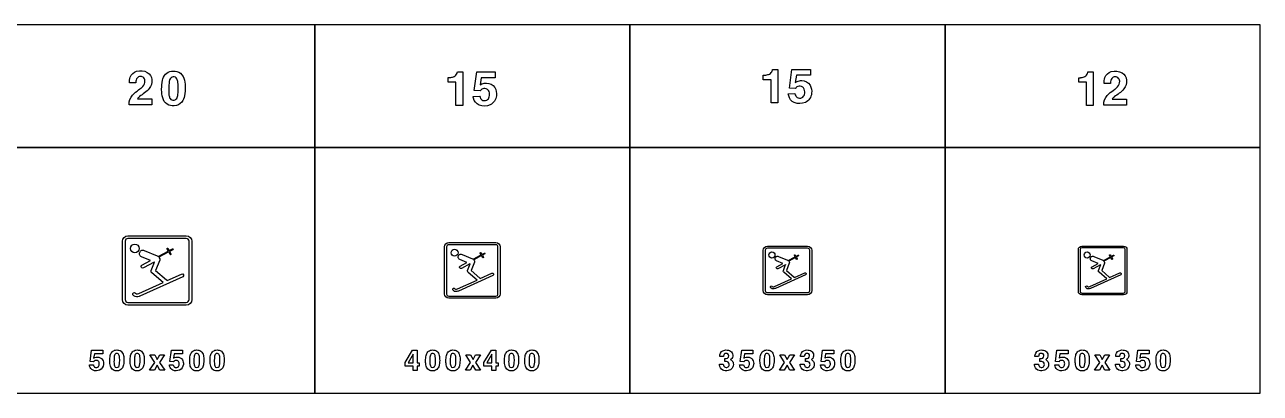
# Model space of a CAD drawing. Extents: x 0 to 18160, y 0 to 2655.
# Drawn here: x 9262 to 18160, y 0 to 2655 of the extents above; entities that cross this region are included whole.
import ezdxf

# ---------------------------------------------------------------- set-up
doc = ezdxf.new("R2010")
doc.units = 0
doc.header["$MEASUREMENT"] = 0

msp = doc.modelspace()

# ---------------------------------------------------------------- linework, layer by layer
for points in [[(9080, 1770), (11350, 1770), (11350, 2655), (9080, 2655)], [(11350, 1770), (13620, 1770), (13620, 2655), (11350, 2655)], [(13620, 1770), (15890, 1770), (15890, 2655), (13620, 2655)], [(15890, 1770), (18160, 1770), (18160, 2655), (15890, 2655)], [(9080, 0), (11350, 0), (11350, 1770), (9080, 1770)], [(11350, 0), (13620, 0), (13620, 1770), (11350, 1770)], [(13620, 0), (15890, 0), (15890, 1770), (13620, 1770)], [(15890, 0), (18160, 0), (18160, 1770), (15890, 1770)], [(10198.2, 221.797), (10163.1, 276.346), (10197.9, 276.346), (10216.2, 242.294), (10234.9, 276.346), (10269, 276.346), (10233.5, 222.318), (10270, 166.299), (10235.4, 166.299), (10215.6, 202.389), (10195.2, 166.299), (10161, 166.299)], [(12001, 222.096), (12055.2, 309.963), (12087.1, 309.963), (12087.1, 219.228), (12103.3, 219.228), (12103.3, 196.409), (12087.1, 196.409), (12087.1, 165.058), (12058.6, 165.058), (12058.6, 196.409), (12001, 196.409)], [(12058.6, 280.769), (12022.6, 219.228), (12058.6, 219.228)], [(12472.5, 221.797), (12437.4, 276.346), (12472.2, 276.346), (12490.5, 242.294), (12509.2, 276.346), (12543.3, 276.346), (12507.8, 222.318), (12544.3, 166.299), (12509.7, 166.299), (12489.9, 202.389), (12469.5, 166.299), (12435.3, 166.299)], [(12569, 222.114), (12623.3, 309.981), (12655.1, 309.981), (12655.1, 219.246), (12671.3, 219.246), (12671.3, 196.427), (12655.1, 196.427), (12655.1, 165.076), (12626.6, 165.076), (12626.6, 196.427), (12569, 196.427)], [(12626.6, 280.787), (12590.6, 219.246), (12626.6, 219.246)], [(14734.2, 221.783), (14699.1, 276.332), (14733.9, 276.332), (14752.1, 242.28), (14770.8, 276.333), (14805, 276.333), (14769.4, 222.304), (14806, 166.285), (14771.4, 166.285), (14751.6, 202.375), (14731.2, 166.285), (14697, 166.285)], [(17004.2, 221.783), (16969.1, 276.332), (17003.9, 276.332), (17022.1, 242.28), (17040.8, 276.333), (17075, 276.333), (17039.4, 222.304), (17076, 166.285), (17041.4, 166.285), (17021.6, 202.375), (17001.2, 166.285), (16967, 166.285)]]:
    msp.add_lwpolyline(points, close=True)
for points in [[(10012.9, 2078.85, -0.0640343), (10014.2, 2099.78, -0.161687), (10050, 2160.33, -0.0283718), (10091.8, 2192.71, 0.0545111), (10112.7, 2210.64, 0.192461), (10127.7, 2250.18, 0.234238), (10114.1, 2276.56, 0.196223), (10088.8, 2281.34, 0.252425), (10066.8, 2264.16, 0.0856617), (10062.7, 2247.14, 0.0202329), (10062, 2235.45), (10015.3, 2235.45, -0.0983795), (10021.4, 2276.76, -0.245047), (10067.6, 2319.89, -0.207102), (10144.5, 2311.55, -0.233443), (10177, 2259.22, -0.20961), (10158.8, 2195.04, -0.0785124), (10124.9, 2163.57, 0.0107372), (10089.1, 2137.78, 0.0665092), (10073.2, 2121.74), (10177.7, 2121.74), (10177.7, 2078.85)], [(10247.9, 2191.49, -0.0563084), (10253.9, 2254.33, -0.130301), (10276.1, 2298.12, -0.174843), (10317.9, 2319.53, -0.147552), (10371, 2312.9, -0.192146), (10407.8, 2269.73, -0.0833996), (10417.1, 2212.7, -0.0545507), (10412.1, 2141.92, -0.116773), (10393, 2097.85, -0.221099), (10338.1, 2070.16, -0.162564), (10286.7, 2082.68, -0.174743), (10255.4, 2128.1, -0.0640867), (10247.9, 2186.79)], [(12310.9, 2274.45), (12324.1, 2274.45, 0.0261527), (12330.1, 2275.12, 0.0824327), (12354.9, 2282.34, 0.211118), (12374.9, 2306.08, 0.0230957), (12377.6, 2315.99), (12415.7, 2315.99), (12415.7, 2074.01), (12367.1, 2074.01), (12367.1, 2241.03), (12310.9, 2241.03)], [(12491, 2139), (12538, 2140.78, 0.0452719), (12544.4, 2124.55, 0.0567733), (12549.1, 2117.67, 0.070207), (12553.5, 2114.2, 0.264984), (12589.6, 2112.3, 0.20748), (12607, 2135.41, 0.147389), (12605.8, 2173.44, 0.308532), (12576.4, 2194.85, 0.215743), (12546.7, 2184.62, 0.028781), (12541.3, 2178.38), (12498.7, 2180.39), (12516.5, 2315.07), (12650.5, 2315.07), (12650.5, 2273.2), (12550.1, 2273.2), (12541.1, 2221.19, -0.0211252), (12554.1, 2228.73, -0.121371), (12587.4, 2234.58, -0.244671), (12647.2, 2202.63, -0.173069), (12658.8, 2143.5, -0.256779), (12613.6, 2077.51, -0.199585), (12534, 2076.44, -0.245625), (12493.7, 2125.34, -0.0170062)], [(14580.9, 2291.94), (14594, 2291.94, 0.0261527), (14600.1, 2292.61, 0.0824327), (14624.9, 2299.84, 0.211118), (14644.9, 2323.58, 0.0230957), (14647.6, 2333.49), (14685.7, 2333.49), (14685.7, 2091.51), (14637.1, 2091.51), (14637.1, 2258.53), (14580.9, 2258.53)], [(14761, 2156.5), (14808, 2158.28, 0.0452719), (14814.4, 2142.04, 0.0567733), (14819.1, 2135.17, 0.070207), (14823.5, 2131.7, 0.264984), (14859.6, 2129.8, 0.20748), (14877, 2152.9, 0.147389), (14875.8, 2190.94, 0.308532), (14846.4, 2212.34, 0.215743), (14816.7, 2202.11, 0.028781), (14811.3, 2195.87), (14768.7, 2197.89), (14786.5, 2332.56), (14920.5, 2332.56), (14920.5, 2290.7), (14820.1, 2290.7), (14811.1, 2238.69, -0.0211252), (14824, 2246.23, -0.121371), (14857.4, 2252.08, -0.244671), (14917.2, 2220.12, -0.173069), (14928.7, 2161, -0.256779), (14883.6, 2095.01, -0.199585), (14804, 2093.94, -0.245625), (14763.7, 2142.83, -0.0170062)], [(16852.4, 2273.43), (16865.5, 2273.43, 0.0261527), (16871.5, 2274.1, 0.0824327), (16896.4, 2281.32, 0.211118), (16916.4, 2305.06, 0.0230957), (16919, 2314.97), (16957.1, 2314.97), (16957.1, 2072.99), (16908.5, 2072.99), (16908.5, 2240.01), (16852.4, 2240.01)], [(17032.5, 2075.98, -0.0640343), (17033.8, 2096.92, -0.161687), (17069.6, 2157.46, -0.0283718), (17111.4, 2189.85, 0.0545111), (17132.3, 2207.78, 0.192461), (17147.3, 2247.31, 0.234238), (17133.7, 2273.69, 0.196223), (17108.4, 2278.47, 0.252425), (17086.4, 2261.29, 0.0856617), (17082.3, 2244.27, 0.0202329), (17081.6, 2232.58), (17034.9, 2232.58, -0.0983795), (17041, 2273.89, -0.245047), (17087.1, 2317.02, -0.207102), (17164.1, 2308.69, -0.233443), (17196.6, 2256.36, -0.20961), (17178.4, 2192.18, -0.0785124), (17144.5, 2160.7, 0.0107372), (17108.7, 2134.91, 0.0665092), (17092.8, 2118.88), (17197.3, 2118.88), (17197.3, 2075.98)], [(10299.2, 2160.96, 0.0124589), (10299.8, 2154.64, 0.0668192), (10305.4, 2129.25, 0.615362), (10356.3, 2123.64, 0.0726881), (10361.7, 2136.67, 0.0588562), (10366.4, 2173.95, 0.0389037), (10364.8, 2240.94, 0.084671), (10358.2, 2264.28, 0.156013), (10346.8, 2276.44, 0.143208), (10331, 2279.4, 0.172584), (10315.3, 2273.2, 0.132565), (10305.3, 2257.64, 0.0498315), (10300.8, 2235.92, 0.0368731)], [(10005, 635, -0.414213), (9965, 675), (9965, 1095, -0.414213), (10005, 1135), (10425, 1135, -0.414213), (10465, 1095), (10465, 675, -0.414213), (10425, 635)], [(10005, 655), (10425, 655, 0.414213), (10445, 675), (10445, 1095, 0.414213), (10425, 1115), (10005, 1115, 0.414213), (9985, 1095), (9985, 675, 0.414213)], [(10023.9, 1043.88, -1), (10086.3, 1043.88, -1)], [(12315, 685, -0.414213), (12285, 715), (12285, 1055, -0.414213), (12315, 1085), (12655, 1085, -0.414213), (12685, 1055), (12685, 715, -0.414213), (12655, 685)], [(12315, 700), (12655, 700, 0.414213), (12670, 715), (12670, 1055, 0.414213), (12655, 1070), (12315, 1070, 0.414213), (12300, 1055), (12300, 715, 0.414213)], [(10286.7, 811.534), (10391.9, 859.146), (10400, 859.301), (10405.4, 853.7), (10406.1, 845.92), (10400.3, 839.937), (10090.8, 699.713, -0.0146165), (10088.1, 698.775), (10085.2, 697.721), (10075.8, 695.465), (10065.9, 694.929), (10056, 696.569), (10047.4, 701.317), (10040.4, 710.008), (10039.7, 718.461), (10045.2, 724.075), (10052.9, 725.064), (10058.7, 720.176), (10065, 716.132), (10074.1, 716.479), (10082.4, 719.048), (10257.7, 798.414), (10177.4, 867.622), (10173.4, 872.113), (10171.5, 878.014), (10173, 885.071), (10196.2, 944.342), (10194.5, 944.791), (10193.4, 944.021), (10117.3, 902.646), (10110.7, 900.978), (10105.2, 902.903), (10101.6, 907.266), (10100, 912.781), (10101.3, 918.426), (10106.2, 923.046), (10167.3, 956.401), (10103.2, 982.829), (10097.4, 986.038), (10093, 990.016), (10090, 994.761), (10088.3, 999.765), (10087.5, 1005.03), (10088.3, 1010.29), (10089.7, 1015.42), (10092.2, 1020.16), (10095.5, 1024.27), (10099.7, 1027.6), (10104.4, 1030.04), (10109.9, 1031.07), (10115.9, 1030.81), (10122.4, 1029.02), (10215.9, 990.399), (10219.5, 988.091), (10222.6, 985.574), (10295, 1024.74), (10286.4, 1040.91), (10286.4, 1044.55), (10290, 1046.53), (10293.3, 1044.43), (10301.8, 1028.42), (10325.5, 1041.2), (10329, 1041.2), (10331, 1037.58), (10329.1, 1034.45), (10305.5, 1021.63), (10314.9, 1004.03), (10314.9, 1000.52), (10311.2, 998.544), (10308.1, 1000.37), (10298.7, 1017.96), (10228.3, 979.889), (10231.1, 976.544), (10234.7, 968.077), (10233.9, 958.197), (10204.5, 883.787), (10283.1, 816.176)], [(12332.1, 1012.1, -1), (12382.1, 1012.1, -1)], [(12542.4, 826.227), (12626.5, 864.317), (12633, 864.441), (12637.3, 859.96), (12637.9, 853.736), (12633.2, 848.949), (12385.6, 736.771, -0.0146165), (12383.5, 736.02), (12381.2, 735.177), (12373.6, 733.372), (12365.7, 732.943), (12357.8, 734.255), (12350.9, 738.054), (12345.3, 745.007), (12344.8, 751.769), (12349.1, 756.26), (12355.3, 757.051), (12359.9, 753.14), (12365, 749.905), (12372.3, 750.183), (12378.9, 752.239), (12519.2, 815.731), (12454.9, 871.097), (12451.7, 874.69), (12450.2, 879.411), (12451.4, 885.057), (12470, 932.474), (12468.6, 932.832), (12467.7, 932.217), (12406.9, 899.117), (12401.6, 897.783), (12397.2, 899.323), (12394.3, 902.813), (12393, 907.225), (12394, 911.741), (12397.9, 915.437), (12446.8, 942.121), (12395.5, 963.264), (12390.9, 965.831), (12387.4, 969.012), (12385, 972.809), (12383.6, 976.812), (12383, 981.021), (12383.6, 985.228), (12384.7, 989.334), (12386.8, 993.131), (12389.4, 996.416), (12392.8, 999.083), (12396.6, 1001.03), (12401, 1001.86), (12405.7, 1001.65), (12410.9, 1000.21), (12485.7, 969.319), (12488.6, 967.473), (12491.1, 965.459), (12549, 996.79), (12542.1, 1009.73), (12542.1, 1012.64), (12545, 1014.22), (12547.6, 1012.54), (12554.5, 999.732), (12573.4, 1009.96), (12576.2, 1009.96), (12577.8, 1007.06), (12576.3, 1004.56), (12557.4, 994.306), (12564.9, 980.225), (12564.9, 977.418), (12562, 975.835), (12559.5, 977.298), (12551.9, 991.368), (12495.6, 960.911), (12497.9, 958.235), (12500.8, 951.461), (12500.1, 943.558), (12476.6, 884.03), (12539.5, 829.941)], [(14610, 710, -0.414213), (14580, 740), (14580, 1030, -0.414213), (14610, 1060), (14900, 1060, -0.414213), (14930, 1030), (14930, 740, -0.414213), (14900, 710)], [(14610, 725), (14900, 725, 0.414213), (14915, 740), (14915, 1030, 0.414213), (14900, 1045), (14610, 1045, 0.414213), (14595, 1030), (14595, 740, 0.414213)], [(14621.3, 996.216, -1), (14664.9, 996.216, -1)], [(14805.2, 833.574), (14878.8, 866.902), (14884.5, 867.011), (14888.3, 863.09), (14888.7, 857.644), (14884.7, 853.456), (14668.1, 755.299, -0.0146165), (14666.2, 754.642), (14664.2, 753.905), (14657.6, 752.326), (14650.6, 751.95), (14643.7, 753.098), (14637.6, 756.422), (14632.8, 762.506), (14632.3, 768.423), (14636.1, 772.353), (14641.5, 773.044), (14645.6, 769.623), (14650, 766.792), (14656.4, 767.036), (14662.2, 768.834), (14784.9, 824.39), (14728.6, 872.835), (14725.9, 875.979), (14724.6, 880.11), (14725.6, 885.05), (14741.8, 926.539), (14740.6, 926.853), (14739.9, 926.314), (14686.6, 897.352), (14682, 896.185), (14678.2, 897.532), (14675.6, 900.586), (14674.5, 904.447), (14675.4, 908.398), (14678.8, 911.632), (14721.6, 934.981), (14676.7, 953.481), (14672.7, 955.727), (14669.6, 958.511), (14667.5, 961.833), (14666.3, 965.335), (14665.7, 969.018), (14666.3, 972.7), (14667.3, 976.292), (14669, 979.614), (14671.3, 982.489), (14674.3, 984.823), (14677.6, 986.53), (14681.5, 987.248), (14685.6, 987.069), (14690.1, 985.812), (14755.6, 958.779), (14758.1, 957.163), (14760.3, 955.402), (14811, 982.816), (14805, 994.139), (14805, 996.686), (14807.5, 998.071), (14809.8, 996.6), (14815.8, 985.39), (14832.3, 994.343), (14834.8, 994.343), (14836.2, 991.803), (14834.9, 989.612), (14818.3, 980.642), (14824.9, 968.322), (14824.9, 965.866), (14822.4, 964.481), (14820.2, 965.761), (14813.6, 978.072), (14764.3, 951.422), (14766.3, 949.081), (14768.8, 943.154), (14768.2, 936.238), (14747.7, 884.151), (14802.7, 836.823)], [(16874, 710, -0.414213), (16850, 734), (16850, 1036, -0.414213), (16874, 1060), (17176, 1060, -0.414213), (17200, 1036), (17200, 734, -0.414213), (17176, 710)], [(16874, 722), (17176, 722, 0.414213), (17188, 734), (17188, 1036, 0.414213), (17176, 1048), (16874, 1048, 0.414213), (16862, 1036), (16862, 734, 0.414213)], [(16891.3, 996.216, -1), (16934.9, 996.216, -1)], [(17075.2, 833.574), (17148.8, 866.902), (17154.5, 867.011), (17158.3, 863.09), (17158.7, 857.644), (17154.7, 853.456), (16938.1, 755.299, -0.0146165), (16936.2, 754.642), (16934.2, 753.905), (16927.6, 752.326), (16920.6, 751.95), (16913.7, 753.098), (16907.6, 756.422), (16902.8, 762.506), (16902.3, 768.423), (16906.1, 772.353), (16911.5, 773.044), (16915.6, 769.623), (16920, 766.792), (16926.4, 767.036), (16932.2, 768.834), (17054.9, 824.39), (16998.6, 872.835), (16995.9, 875.979), (16994.6, 880.11), (16995.6, 885.05), (17011.8, 926.539), (17010.6, 926.853), (17009.9, 926.314), (16956.6, 897.352), (16952, 896.185), (16948.2, 897.532), (16945.6, 900.586), (16944.5, 904.447), (16945.4, 908.398), (16948.8, 911.632), (16991.6, 934.981), (16946.7, 953.481), (16942.7, 955.727), (16939.6, 958.511), (16937.5, 961.833), (16936.3, 965.335), (16935.7, 969.018), (16936.3, 972.7), (16937.3, 976.292), (16939, 979.614), (16941.3, 982.489), (16944.3, 984.823), (16947.6, 986.53), (16951.5, 987.248), (16955.6, 987.069), (16960.1, 985.812), (17025.6, 958.779), (17028.1, 957.163), (17030.3, 955.402), (17081, 982.816), (17075, 994.139), (17075, 996.686), (17077.5, 998.071), (17079.8, 996.6), (17085.8, 985.39), (17102.3, 994.343), (17104.8, 994.343), (17106.2, 991.803), (17104.9, 989.612), (17088.3, 980.642), (17094.9, 968.322), (17094.9, 965.866), (17092.4, 964.481), (17090.2, 965.761), (17083.6, 978.072), (17034.3, 951.422), (17036.3, 949.081), (17038.8, 943.154), (17038.2, 936.238), (17017.7, 884.151), (17072.7, 836.823)], [(9727.75, 203.882), (9755.92, 204.948, 0.0452719), (9759.76, 195.209, 0.0567733), (9762.6, 191.086, 0.070207), (9765.26, 189, 0.264984), (9786.87, 187.863, 0.20748), (9797.32, 201.726, 0.147389), (9796.63, 224.545, 0.308532), (9779, 237.389, 0.215743), (9761.13, 231.252, 0.028781), (9757.91, 227.507), (9732.34, 228.716), (9743.03, 309.522), (9823.46, 309.522), (9823.46, 284.403), (9763.2, 284.403), (9757.82, 253.195, -0.0211252), (9765.57, 257.721, -0.121371), (9785.57, 261.228, -0.244671), (9821.44, 242.057, -0.173069), (9828.39, 206.583, -0.256779), (9801.28, 166.986, -0.199585), (9753.55, 166.346, -0.245625), (9729.38, 195.683, -0.0170062)], [(9874.18, 234.284, -0.0563084), (9877.8, 271.986, -0.130301), (9891.12, 298.265, -0.174843), (9916.22, 311.109, -0.147552), (9948.09, 307.128, -0.192146), (9970.17, 281.228, -0.0833996), (9975.72, 247.01, -0.0545507), (9972.71, 204.545, -0.116773), (9961.26, 178.1, -0.221099), (9928.35, 161.488, -0.162564), (9897.47, 169, -0.174743), (9878.71, 196.251, -0.0640867), (9874.23, 231.464)], [(9905.01, 215.967, 0.0124589), (9905.32, 212.175, 0.0668192), (9908.68, 196.938, 0.615362), (9939.23, 193.574, 0.0726881), (9942.5, 201.393, 0.0588562), (9945.32, 223.763, 0.0389037), (9944.34, 263.953, 0.084671), (9940.39, 277.957, 0.156013), (9933.52, 285.256, 0.143208), (9924.08, 287.033, 0.172584), (9914.63, 283.313, 0.132565), (9908.66, 273.976, 0.0498315), (9905.93, 260.943, 0.0368731)], [(10020.9, 234.284, -0.0563084), (10024.6, 271.986, -0.130301), (10037.9, 298.265, -0.174843), (10063, 311.109, -0.147552), (10094.8, 307.128, -0.192146), (10116.9, 281.227, -0.0833996), (10122.5, 247.009, -0.0545507), (10119.5, 204.545, -0.116773), (10108, 178.1, -0.221099), (10075.1, 161.488, -0.162564), (10044.2, 169, -0.174743), (10025.5, 196.251, -0.0640867), (10021, 231.465)], [(10051.8, 215.967, 0.0124589), (10052.1, 212.175, 0.0668192), (10055.4, 196.938, 0.615362), (10086, 193.574, 0.0726881), (10089.2, 201.393, 0.0588562), (10092.1, 223.763, 0.0389037), (10091.1, 263.953, 0.084671), (10087.1, 277.957, 0.156013), (10080.3, 285.256, 0.143208), (10070.8, 287.033, 0.172584), (10061.4, 283.313, 0.132565), (10055.4, 273.976, 0.0498315), (10052.7, 260.943, 0.0368731)], [(10303.3, 203.891), (10331.5, 204.957, 0.0452719), (10335.3, 195.218, 0.0567733), (10338.2, 191.095, 0.070207), (10340.8, 189.009, 0.264984), (10362.4, 187.872, 0.20748), (10372.9, 201.735, 0.147389), (10372.2, 224.554, 0.308532), (10354.6, 237.398, 0.215743), (10336.7, 231.261, 0.028781), (10333.5, 227.517), (10307.9, 228.725), (10318.6, 309.531), (10399, 309.531), (10399, 284.412), (10338.8, 284.412), (10333.4, 253.204, -0.0211252), (10341.1, 257.73, -0.121371), (10361.1, 261.237, -0.244671), (10397, 242.066, -0.173069), (10404, 206.592, -0.256779), (10376.8, 166.995, -0.199585), (10329.1, 166.355, -0.245625), (10305, 195.692, -0.0170062)], [(10449.7, 234.285, -0.0563084), (10453.4, 271.986, -0.130301), (10466.7, 298.266, -0.174843), (10491.8, 311.109, -0.147552), (10523.7, 307.128, -0.192146), (10545.7, 281.228, -0.0833996), (10551.3, 247.01, -0.0545507), (10548.3, 204.545, -0.116773), (10536.8, 178.1, -0.221099), (10503.9, 161.488, -0.162564), (10473, 169, -0.174743), (10454.3, 196.251, -0.0640867), (10449.8, 231.465)], [(10480.6, 215.967, 0.0124589), (10480.9, 212.176, 0.0668192), (10484.3, 196.939, 0.615362), (10514.8, 193.574, 0.0726881), (10518.1, 201.394, 0.0588562), (10520.9, 223.763, 0.0389037), (10519.9, 263.953, 0.084671), (10516, 277.958, 0.156013), (10509.1, 285.256, 0.143208), (10499.7, 287.033, 0.172584), (10490.2, 283.313, 0.132565), (10484.2, 273.977, 0.0498315), (10481.5, 260.943, 0.0368731)], [(10596.5, 234.275, -0.0563084), (10600.1, 271.977, -0.130301), (10613.4, 298.256, -0.174843), (10638.5, 311.1, -0.147552), (10670.4, 307.119, -0.192146), (10692.5, 281.219, -0.0833996), (10698, 247.001, -0.0545507), (10695, 204.536, -0.116773), (10683.6, 178.091, -0.221099), (10650.7, 161.479, -0.162564), (10619.8, 168.991, -0.174743), (10601, 196.242, -0.0640867), (10596.5, 231.455)], [(10627.3, 215.958, 0.0124589), (10627.6, 212.166, 0.0668192), (10631, 196.929, 0.615362), (10661.5, 193.565, 0.0726881), (10664.8, 201.384, 0.0588562), (10667.6, 223.754, 0.0389037), (10666.7, 263.944, 0.084671), (10662.7, 277.948, 0.156013), (10655.8, 285.247, 0.143208), (10646.4, 287.024, 0.172584), (10636.9, 283.304, 0.132565), (10631, 273.967, 0.0498315), (10628.2, 260.934, 0.0368731)], [(12148.5, 234.285, -0.0563084), (12152.1, 271.986, -0.130301), (12165.4, 298.266, -0.174843), (12190.5, 311.109, -0.147552), (12222.4, 307.128, -0.192146), (12244.5, 281.228, -0.0833996), (12250, 247.01, -0.0545507), (12247, 204.545, -0.116773), (12235.6, 178.1, -0.221099), (12202.7, 161.489, -0.162564), (12171.8, 169, -0.174743), (12153, 196.252, -0.0640867), (12148.5, 231.465)], [(12179.3, 215.967, 0.0124589), (12179.6, 212.176, 0.0668192), (12183, 196.939, 0.615362), (12213.5, 193.574, 0.0726881), (12216.8, 201.394, 0.0588562), (12219.6, 223.763, 0.0389037), (12218.6, 263.953, 0.084671), (12214.7, 277.958, 0.156013), (12207.8, 285.256, 0.143208), (12198.4, 287.034, 0.172584), (12188.9, 283.313, 0.132565), (12183, 273.977, 0.0498315), (12180.2, 260.943, 0.0368731)], [(12295.2, 234.285, -0.0563084), (12298.9, 271.986, -0.130301), (12312.2, 298.266, -0.174843), (12337.3, 311.109, -0.147552), (12369.1, 307.128, -0.192146), (12391.2, 281.228, -0.0833996), (12396.8, 247.01, -0.0545507), (12393.8, 204.545, -0.116773), (12382.3, 178.1, -0.221099), (12349.4, 161.489, -0.162564), (12318.5, 169.001, -0.174743), (12299.8, 196.252, -0.0640867), (12295.3, 231.465)], [(12326.1, 215.967, 0.0124589), (12326.4, 212.176, 0.0668192), (12329.7, 196.939, 0.615362), (12360.3, 193.574, 0.0726881), (12363.5, 201.394, 0.0588562), (12366.4, 223.763, 0.0389037), (12365.4, 263.953, 0.084671), (12361.4, 277.958, 0.156013), (12354.6, 285.256, 0.143208), (12345.1, 287.034, 0.172584), (12335.7, 283.313, 0.132565), (12329.7, 273.977, 0.0498315), (12327, 260.943, 0.0368731)], [(12716.5, 234.285, -0.0563084), (12720.1, 271.986, -0.130301), (12733.4, 298.265, -0.174843), (12758.5, 311.109, -0.147552), (12790.4, 307.128, -0.192146), (12812.5, 281.228, -0.0833996), (12818, 247.01, -0.0545507), (12815, 204.545, -0.116773), (12803.6, 178.1, -0.221099), (12770.7, 161.488, -0.162564), (12739.8, 169, -0.174743), (12721, 196.251, -0.0640867), (12716.5, 231.465)], [(12747.3, 215.967, 0.0124589), (12747.6, 212.176, 0.0668192), (12751, 196.939, 0.615362), (12781.5, 193.574, 0.0726881), (12784.8, 201.394, 0.0588562), (12787.6, 223.763, 0.0389037), (12786.7, 263.953, 0.084671), (12782.7, 277.957, 0.156013), (12775.8, 285.256, 0.143208), (12766.4, 287.033, 0.172584), (12757, 283.313, 0.132565), (12751, 273.976, 0.0498315), (12748.3, 260.943, 0.0368731)], [(12863.2, 234.275, -0.0563084), (12866.9, 271.977, -0.130301), (12880.2, 298.256, -0.174843), (12905.3, 311.1, -0.147552), (12937.2, 307.119, -0.192146), (12959.2, 281.218, -0.0833996), (12964.8, 247, -0.0545507), (12961.8, 204.536, -0.116773), (12950.3, 178.091, -0.221099), (12917.4, 161.479, -0.162564), (12886.5, 168.991, -0.174743), (12867.8, 196.242, -0.0640867), (12863.3, 231.455)], [(12894.1, 215.958, 0.0124589), (12894.4, 212.166, 0.0668192), (12897.8, 196.929, 0.615362), (12928.3, 193.565, 0.0726881), (12931.6, 201.384, 0.0588562), (12934.4, 223.754, 0.0389037), (12933.4, 263.944, 0.084671), (12929.5, 277.948, 0.156013), (12922.6, 285.247, 0.143208), (12913.2, 287.024, 0.172584), (12903.7, 283.304, 0.132565), (12897.7, 273.967, 0.0498315), (12895, 260.934, 0.0368731)], [(14264.9, 210.618), (14292.7, 210.618, 0.0411845), (14294, 201.495, 0.335066), (14312.3, 186.329, 0.276505), (14331.4, 195.049, 0.158203), (14334.8, 207.49, 0.0878221), (14333, 217.04, 0.217575), (14321.9, 227.158, 0.0882727), (14309.1, 229.03), (14302.7, 229.03), (14302.7, 250.192, 0.0282129), (14314.4, 250.547, 0.50028), (14330.6, 277.846, 0.235001), (14319.5, 286.874, 0.165496), (14304.1, 285.5, 0.220849), (14295.5, 275.571, 0.055705), (14293.8, 264.647), (14266.9, 264.647, -0.0488003), (14268, 278.201, -0.30773), (14302.6, 310.902, -0.146685), (14338.2, 307.348, -0.469869), (14354.2, 251.684, -0.0891152), (14346.9, 244.623), (14344.4, 242.822, -0.0245333), (14351.1, 238.983, -0.202429), (14364.5, 216.969, -0.422325), (14326.8, 163.296, -0.154301), (14288.4, 167.609, -0.287878), (14265, 204.03, -0.0143877)], [(14410.5, 203.85), (14438.6, 204.916, 0.0452719), (14442.5, 195.177, 0.0567733), (14445.3, 191.054, 0.070207), (14448, 188.968, 0.264984), (14469.6, 187.831, 0.20748), (14480, 201.694, 0.147389), (14479.4, 224.513, 0.308532), (14461.7, 237.357, 0.215743), (14443.9, 231.219, 0.028781), (14440.6, 227.475), (14415.1, 228.684), (14425.7, 309.49), (14506.2, 309.49), (14506.2, 284.371), (14445.9, 284.371), (14440.5, 253.163, -0.0211252), (14448.3, 257.689, -0.121371), (14468.3, 261.196, -0.244671), (14504.2, 242.025, -0.173069), (14511.1, 206.551, -0.256779), (14484, 166.954, -0.199585), (14436.3, 166.314, -0.245625), (14412.1, 195.651, -0.0170062)], [(14556.9, 234.262, -0.0563084), (14560.5, 271.963, -0.130301), (14573.8, 298.243, -0.174843), (14598.9, 311.086, -0.147552), (14630.8, 307.105, -0.192146), (14652.9, 281.205, -0.0833996), (14658.4, 246.987, -0.0545507), (14655.4, 204.522, -0.116773), (14644, 178.077, -0.221099), (14611.1, 161.466, -0.162564), (14580.2, 168.977, -0.174743), (14561.4, 196.229, -0.0640867), (14556.9, 231.442)], [(14587.7, 215.944, 0.0124589), (14588, 212.153, 0.0668192), (14591.4, 196.916, 0.615362), (14621.9, 193.551, 0.0726881), (14625.2, 201.371, 0.0588562), (14628, 223.741, 0.0389037), (14627.1, 263.93, 0.084671), (14623.1, 277.935, 0.156013), (14616.2, 285.233, 0.143208), (14606.8, 287.011, 0.172584), (14597.3, 283.29, 0.132565), (14591.4, 273.954, 0.0498315), (14588.7, 260.921, 0.0368731)], [(14847.3, 210.654), (14875.2, 210.654, 0.0411845), (14876.4, 201.531, 0.335066), (14894.7, 186.365, 0.276505), (14913.9, 195.086, 0.158203), (14917.2, 207.527, 0.0878221), (14915.4, 217.076, 0.217575), (14904.3, 227.195, 0.0882727), (14891.6, 229.067), (14885.1, 229.067), (14885.1, 250.228, 0.0282129), (14896.8, 250.583, 0.50028), (14913, 277.882, 0.235001), (14901.9, 286.91, 0.165496), (14886.5, 285.536, 0.220849), (14878, 275.607, 0.055705), (14876.2, 264.683), (14849.4, 264.683, -0.0488003), (14850.4, 278.237, -0.30773), (14885, 310.939, -0.146685), (14920.7, 307.384, -0.469869), (14936.6, 251.721, -0.0891152), (14929.4, 244.659), (14926.8, 242.858, -0.0245333), (14933.5, 239.019, -0.202429), (14946.9, 217.005, -0.422325), (14909.3, 163.332, -0.154301), (14870.8, 167.645, -0.287878), (14847.4, 204.067, -0.0143877)], [(14992.9, 203.886), (15021.1, 204.953, 0.0452719), (15024.9, 195.213, 0.0567733), (15027.8, 191.09, 0.070207), (15030.4, 189.005, 0.264984), (15052, 187.867, 0.20748), (15062.5, 201.73, 0.147389), (15061.8, 224.55, 0.308532), (15044.2, 237.393, 0.215743), (15026.3, 231.256, 0.028781), (15023.1, 227.512), (14997.5, 228.72), (15008.2, 309.526), (15088.6, 309.526), (15088.6, 284.408), (15028.3, 284.408), (15023, 253.199, -0.0211252), (15030.7, 257.725, -0.121371), (15050.7, 261.232, -0.244671), (15086.6, 242.062, -0.173069), (15093.5, 206.588, -0.256779), (15066.4, 166.991, -0.199585), (15018.7, 166.351, -0.245625), (14994.5, 195.687, -0.0170062)], [(15139.3, 234.299, -0.0563084), (15143, 272, -0.130301), (15156.3, 298.28, -0.174843), (15181.4, 311.123, -0.147552), (15213.2, 307.142, -0.192146), (15235.3, 281.242, -0.0833996), (15240.9, 247.024, -0.0545507), (15237.9, 204.559, -0.116773), (15226.4, 178.114, -0.221099), (15193.5, 161.502, -0.162564), (15162.6, 169.014, -0.174743), (15143.9, 196.265, -0.0640867), (15139.4, 231.479)], [(15170.2, 215.981, 0.0124589), (15170.5, 212.19, 0.0668192), (15173.8, 196.953, 0.615362), (15204.4, 193.588, 0.0726881), (15207.6, 201.408, 0.0588562), (15210.5, 223.777, 0.0389037), (15209.5, 263.967, 0.084671), (15205.5, 277.972, 0.156013), (15198.7, 285.27, 0.143208), (15189.2, 287.047, 0.172584), (15179.8, 283.327, 0.132565), (15173.8, 273.99, 0.0498315), (15171.1, 260.957, 0.0368731)], [(16534.9, 210.618), (16562.7, 210.618, 0.0411845), (16564, 201.495, 0.335066), (16582.3, 186.329, 0.276505), (16601.4, 195.049, 0.158203), (16604.8, 207.49, 0.0878221), (16603, 217.04, 0.217575), (16591.9, 227.158, 0.0882727), (16579.1, 229.03), (16572.7, 229.03), (16572.7, 250.192, 0.0282129), (16584.4, 250.547, 0.50028), (16600.6, 277.846, 0.235001), (16589.5, 286.874, 0.165496), (16574.1, 285.5, 0.220849), (16565.5, 275.571, 0.055705), (16563.8, 264.647), (16536.9, 264.647, -0.0488003), (16538, 278.201, -0.30773), (16572.6, 310.902, -0.146685), (16608.2, 307.348, -0.469869), (16624.2, 251.684, -0.0891152), (16616.9, 244.623), (16614.4, 242.822, -0.0245333), (16621.1, 238.983, -0.202429), (16634.5, 216.969, -0.422325), (16596.8, 163.296, -0.154301), (16558.4, 167.609, -0.287878), (16535, 204.03, -0.0143877)], [(16680.5, 203.85), (16708.6, 204.916, 0.0452719), (16712.5, 195.177, 0.0567733), (16715.3, 191.054, 0.070207), (16718, 188.968, 0.264984), (16739.6, 187.831, 0.20748), (16750, 201.694, 0.147389), (16749.4, 224.513, 0.308532), (16731.7, 237.357, 0.215743), (16713.9, 231.219, 0.028781), (16710.6, 227.475), (16685.1, 228.684), (16695.7, 309.49), (16776.2, 309.49), (16776.2, 284.371), (16715.9, 284.371), (16710.5, 253.163, -0.0211252), (16718.3, 257.689, -0.121371), (16738.3, 261.196, -0.244671), (16774.2, 242.025, -0.173069), (16781.1, 206.551, -0.256779), (16754, 166.954, -0.199585), (16706.3, 166.314, -0.245625), (16682.1, 195.651, -0.0170062)], [(16826.9, 234.262, -0.0563084), (16830.5, 271.963, -0.130301), (16843.8, 298.243, -0.174843), (16868.9, 311.086, -0.147552), (16900.8, 307.105, -0.192146), (16922.9, 281.205, -0.0833996), (16928.4, 246.987, -0.0545507), (16925.4, 204.522, -0.116773), (16914, 178.077, -0.221099), (16881.1, 161.466, -0.162564), (16850.2, 168.977, -0.174743), (16831.4, 196.229, -0.0640867), (16826.9, 231.442)], [(16857.7, 215.944, 0.0124589), (16858, 212.153, 0.0668192), (16861.4, 196.916, 0.615362), (16891.9, 193.551, 0.0726881), (16895.2, 201.371, 0.0588562), (16898, 223.741, 0.0389037), (16897.1, 263.93, 0.084671), (16893.1, 277.935, 0.156013), (16886.2, 285.233, 0.143208), (16876.8, 287.011, 0.172584), (16867.3, 283.29, 0.132565), (16861.4, 273.954, 0.0498315), (16858.7, 260.921, 0.0368731)], [(17117.3, 210.654), (17145.2, 210.654, 0.0411845), (17146.4, 201.531, 0.335066), (17164.7, 186.365, 0.276505), (17183.9, 195.086, 0.158203), (17187.2, 207.527, 0.0878221), (17185.4, 217.076, 0.217575), (17174.3, 227.195, 0.0882727), (17161.6, 229.067), (17155.1, 229.067), (17155.1, 250.228, 0.0282129), (17166.8, 250.583, 0.50028), (17183, 277.882, 0.235001), (17171.9, 286.91, 0.165496), (17156.5, 285.536, 0.220849), (17148, 275.607, 0.055705), (17146.3, 264.683), (17119.4, 264.683, -0.0488003), (17120.4, 278.237, -0.30773), (17155, 310.939, -0.146685), (17190.7, 307.384, -0.469869), (17206.6, 251.721, -0.0891152), (17199.4, 244.659), (17196.8, 242.858, -0.0245333), (17203.5, 239.019, -0.202429), (17216.9, 217.005, -0.422325), (17179.3, 163.332, -0.154301), (17140.8, 167.645, -0.287878), (17117.4, 204.067, -0.0143877)], [(17262.9, 203.886), (17291.1, 204.953, 0.0452719), (17294.9, 195.213, 0.0567733), (17297.8, 191.09, 0.070207), (17300.4, 189.005, 0.264984), (17322, 187.867, 0.20748), (17332.5, 201.73, 0.147389), (17331.8, 224.55, 0.308532), (17314.2, 237.393, 0.215743), (17296.3, 231.256, 0.028781), (17293.1, 227.512), (17267.5, 228.72), (17278.2, 309.526), (17358.6, 309.526), (17358.6, 284.408), (17298.3, 284.408), (17293, 253.199, -0.0211252), (17300.7, 257.725, -0.121371), (17320.7, 261.232, -0.244671), (17356.6, 242.062, -0.173069), (17363.5, 206.588, -0.256779), (17336.4, 166.991, -0.199585), (17288.7, 166.351, -0.245625), (17264.5, 195.687, -0.0170062)], [(17409.3, 234.299, -0.0563084), (17413, 272, -0.130301), (17426.3, 298.28, -0.174843), (17451.4, 311.123, -0.147552), (17483.2, 307.142, -0.192146), (17505.3, 281.242, -0.0833996), (17510.9, 247.024, -0.0545507), (17507.9, 204.559, -0.116773), (17496.4, 178.114, -0.221099), (17463.5, 161.502, -0.162564), (17432.6, 169.014, -0.174743), (17413.9, 196.265, -0.0640867), (17409.4, 231.479)], [(17440.2, 215.981, 0.0124589), (17440.5, 212.19, 0.0668192), (17443.8, 196.953, 0.615362), (17474.4, 193.588, 0.0726881), (17477.6, 201.408, 0.0588562), (17480.5, 223.777, 0.0389037), (17479.5, 263.967, 0.084671), (17475.5, 277.972, 0.156013), (17468.7, 285.27, 0.143208), (17459.2, 287.047, 0.172584), (17449.8, 283.327, 0.132565), (17443.8, 273.99, 0.0498315), (17441.1, 260.957, 0.0368731)]]:
    msp.add_lwpolyline(points, format="xyb", close=True)

doc.saveas('drawing.dxf')
